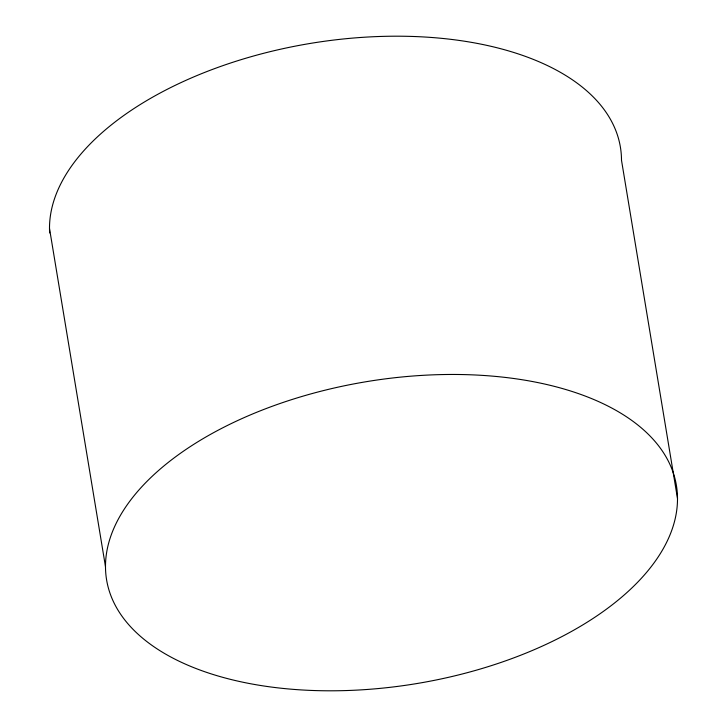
<?xml version="1.0" encoding="UTF-8"?>
<svg xmlns="http://www.w3.org/2000/svg" width="727" height="727" viewBox="0 0 727 727"><rect width="100%" height="100%" fill="white"/><g stroke="black" fill="none" stroke-linecap="round" stroke-linejoin="round"><path stroke-width="1.09" d="M677.5 498.531A288.792 153.034 -9.4 0 0 248.007 415.917A288.792 153.034 -9.4 0 0 248.988 683.444A288.792 153.034 -9.4 0 0 677.5 498.531L621.503 160.267A288.792 153.034 -9.4 0 0 330.803 40.421A288.792 153.034 -9.4 0 0 49.636 232.913M49.5 228.469L105.497 566.733"/></g></svg>
